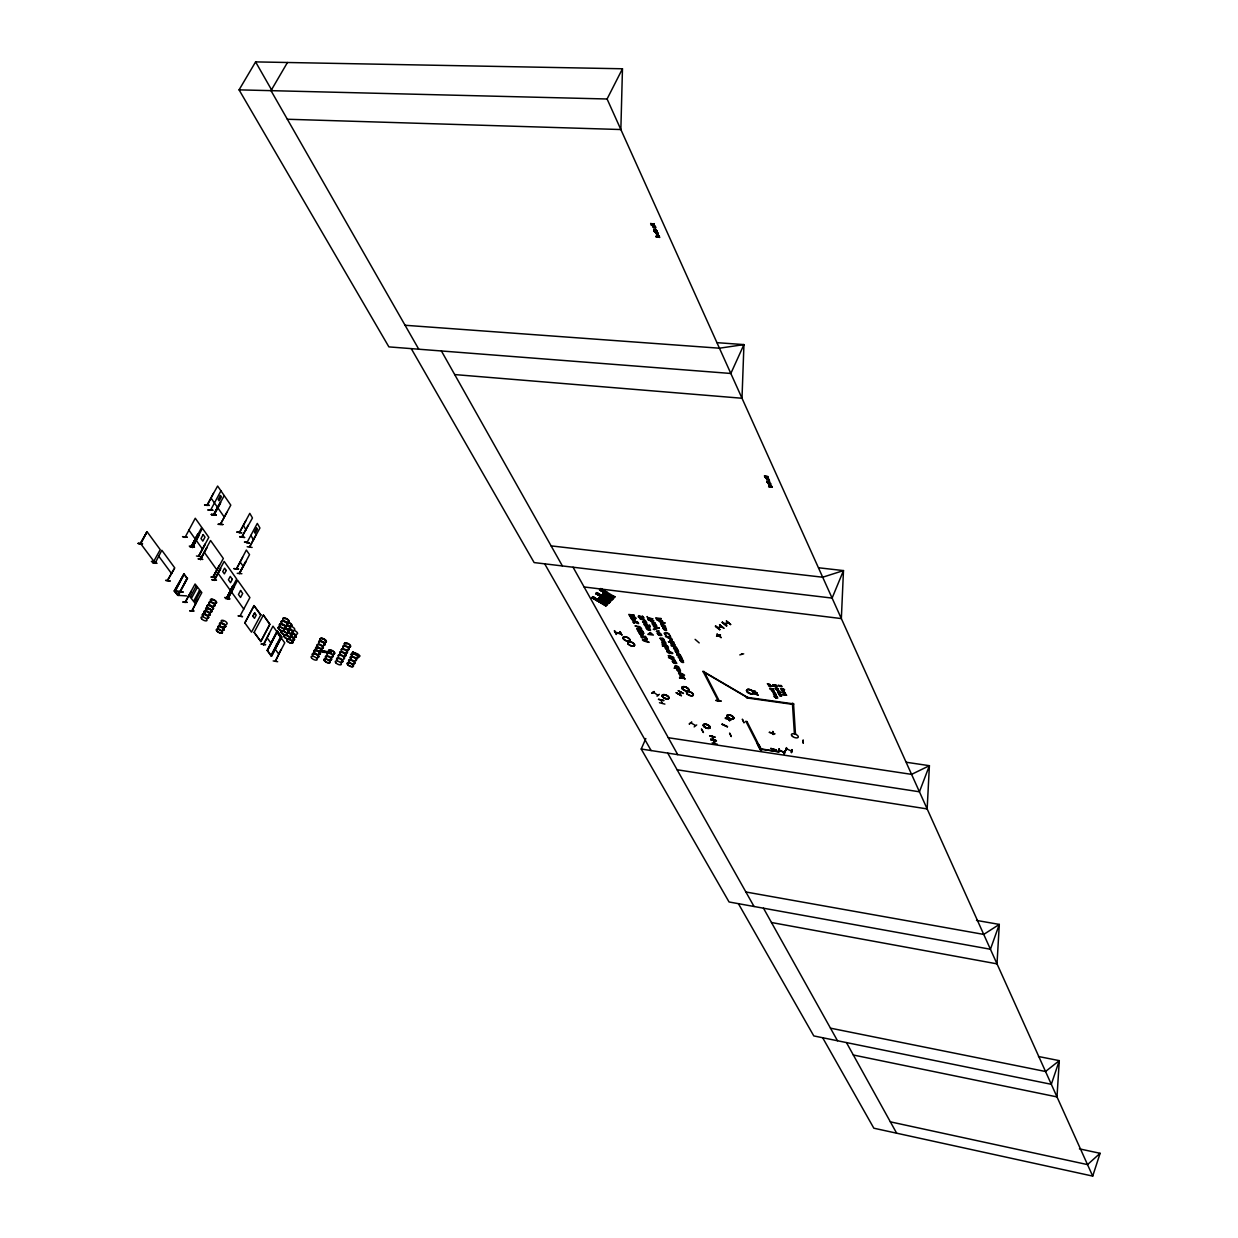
<?xml version="1.0" encoding="UTF-8"?>
<svg xmlns="http://www.w3.org/2000/svg" width="1238" height="1238" viewBox="0 0 1238 1238"><rect width="100%" height="100%" fill="white"/><g stroke="black" fill="none" stroke-linecap="round" stroke-linejoin="round"><path stroke-width="1.5" d="M769.773 485.9L769.448 484.692M656.867 232.914C661.572 235.622 652.519 231.816 657.455 234.338M659.39 236.241L657.688 234.895L659.25 236.381M717.019 342.663L743.945 344.597L730.838 373.474L388.887 346.888L239.073 89.863L255.601 61.9L622.466 68.771L620.857 129.541L287.34 119.25M713.49 739.69L712.5 736.718M714.852 743.667L713.8 740.092M615.085 596.716L613.8 597.985L599.471 589.907L614.187 597.614L599.594 589.737L600.74 588.514L614.868 596.933M612.268 599.471L612.841 598.821L603.308 593.497C601.482 597.892 625.422 604.871 602.643 594.132M612.686 599.13L603.061 593.838L604.283 594.054M610.86 600.863L596.561 592.801M609.932 601.885L611.061 600.647L596.778 592.584L595.648 593.838M659.39 236.071L659.22 236.69M606.914 604.933L592.847 596.623L591.718 597.877M608.276 603.494L598.588 598.356M603.293 593.606L602.581 594.24L612.16 599.656M599.177 597.784C624.292 608.787 594.735 599.455 599.393 597.428M743.698 653.834L739.798 654.902M609.792 602.024L595.896 593.466L610.024 601.792M592.801 596.778L606.713 605.15M591.934 597.66L606.202 605.645L591.764 597.722M667.622 650.445C672.621 653.076 671.414 652.055 672.807 653.231A1.826 0.867 23.7 0 1 672.203 653.587L668.087 652.643A2.074 0.99 23.7 0 1 667.081 651.838L666.756 650.879M658.043 233.069L654.128 231.289M678.548 672.853L678.857 673.797A2.058 0.975 23.5 0 0 679.863 674.586L683.949 675.515A1.811 0.851 23.5 0 0 684.537 675.174C683.175 674.06 684.335 674.989 679.43 672.435M771.522 486.116L769.123 485.482L770.346 486.364M770.748 484.847L769.742 483.702L768.519 484.429L770.051 485.11L769.711 483.656M771.754 486.72L771.475 485.946M770.732 483.424L768.164 483.408L768.225 482.17M277.529 644.07L276.554 643.899M778.733 751.048C777.34 753.308 780.265 744.765 778.609 751.559M778.485 751.822L779.12 748.851M784.83 751.203L784.304 753.927L784.846 751.234M785.867 750.568L786.517 747.597L785.975 750.305M791.392 752.565L792.072 749.609L791.5 752.302M791.484 752.565L792.088 749.64M615.626 632.866L620.981 633.779L615.719 632.603M620.903 633.577L615.379 632.401L620.656 633.206M183.147 591.95L174.341 590.975L182.961 592.12M656.976 231.104L655.831 229.247M822.666 1037.738L873.842 1128.205L1092.705 1176.1L1100.102 1153.305L1079.428 1148.864M207.04 608.678L207.365 609.065M214.87 603.169L214.87 603.169A3.358 1.424 28 0 0 216.217 601.498A3.358 1.424 28 0 0 212.116 599.161A3.358 1.424 28 0 0 210.878 600.77M772.187 732.819L772.218 733.67L772.388 732.865M222.438 620.857L223.258 621.043M770.67 485.064L769.587 483.95M771.336 486.689L770.376 485.281M803.183 743.187L803.153 739.937L803.292 742.924M791.686 751.172L786.347 748.711M786.47 748.711L786.904 748.913M795.616 734.041L794.517 733.716M784.165 752.364L779.073 749.98M784.18 752.503L779.058 750.104M760.488 748.325L760.674 749.3L779.042 751.683M784.598 751.079L784.288 753.88M773.038 731.55L773.239 734.536L772.729 731.457M769.309 732.416L774.988 733.855L769.417 732.231M794.409 733.995L792.413 703.246M746.514 696.963L746.746 697.923L793.589 704.499L793.372 703.54M795.492 734.32L793.527 703.555M783.886 691.083C777.387 688.73 785.016 692.073 784.567 689.442M759.002 744.812C764.883 755.954 758.182 747.566 757.114 743.001M284.26 618.52L285.111 618.706M761.478 750.104L746.916 721.445M731.24 736.579L729.569 733.082L731.271 736.331M703.88 672.095L747.535 697.675M742.32 719.216L744.007 722.543M760.457 749.949L745.88 721.29M729.43 720.702L727.727 717.39M727.867 718.102L727.635 718.597M728.037 719.309L728.052 718.133M717.39 744.255L712.175 742.846M728.238 718.411L728.114 719.139M722.203 724.137L727.464 726.768L722.187 724.184M730.575 719.309L725.298 718.52M730.807 719.943L725.298 717.823L730.73 720.145M710.705 739.117L716.09 740.494L710.751 739.303M712.438 736.13L713.274 739.705L713.552 738.978M711.03 739.968L716.477 740.897L710.983 739.798M712.361 736.935L712.624 736.177L712.299 736.904M715.007 737.214L709.606 735.852L714.976 737.028M714.14 740.417L713.986 740.123M715.982 700.337L721.274 701.11L715.858 700.522M719.526 701.002L718.582 701.327L718.798 700.522M741.949 653.881L741.407 654.035M694.147 726.923L696.715 724.942M695.183 725.282L690.634 722.76M730.683 624.447L726.304 620.919L730.621 624.664M689.272 724.075L691.794 722.048L689.38 723.812M691.191 722.946L690.727 722.698M717.792 627.929L721.646 626.768M723.828 628.362L719.51 624.617L723.874 628.146M722.404 622.141L726.474 625.964M716.678 636.1L720.516 634.924L716.523 636.286M719.68 629.693L715.316 626.18L719.711 629.647M718.38 701.141L702.952 671.275M718.705 636.146L719.201 635.806M719.417 701.281L704.004 671.414M724.648 623.565L728.254 622.869M724.911 623.488C725.375 625.53 730.466 621.12 727.898 622.962M769.262 483.919L769.634 484.801L769.402 483.625M772.264 487.168L768.721 486.457M679.136 693.59L678.734 694.255L680.9 692.305L679.306 693.682M680.745 692.522L680.946 691.717M676.366 692.661L681.395 695.679L676.335 692.707M715.641 625.84L719.897 629.569M767.668 477.435L764.542 475.779M765.069 477.11L768.349 478.085L765.099 476.119M764.976 476.413L767.931 476.46M767.947 482.897L767.251 482.232M768.937 480.7L768.813 481.009A1.764 0.944 23.3 0 1 769.432 481.582L766.817 480.808L767.018 482.139M770.593 483.718L768.303 482.356M768.164 483.408L768.427 482.634M767.529 482.186A1.625 0.867 23.3 0 1 767.018 481.69L769.603 482.495L769.479 480.762M678.254 690.85L683.515 693.466L678.362 690.711M699.207 642.909L695.106 639.35M657.007 696.174L659.359 694.332M657.982 695.508L657.858 694.704M658.601 699.3L663.986 700.569L658.446 699.362M659.467 702.72L664.899 704.113M661.293 699.702L661.386 700.569M976.488 920.407L999.298 924.415L990.431 949.252L729.058 901.976L641.222 749.036L645.834 738.513M662.16 702.55L662.253 703.37L661.092 700.197M722.094 724.385L727.48 726.721M653.339 692.104L658.074 695.416M653.463 692.15L653.525 692.924M619.805 631.628L622.018 635.202L620.099 631.674M599.641 598.712L600.306 598.093M600.291 599.084L600.956 598.449M603.602 594.673L604.33 593.931M602.117 600.105L602.829 599.362M604.98 594.302L604.206 595.153L605.893 594.967M603.076 600.647L603.742 600.028M605.227 595.586L605.955 594.844M606.078 596.066L606.806 595.339C609.173 595.478 605.707 597.737 607.781 595.88M330.051 650.43L330.871 650.662M346.655 643.977L345.866 643.528M659.684 237.448L655.985 236.489M655.66 232.357L654.268 231.63M654.887 232.001L655.165 231.135M655.521 232.667L655.413 231.723M656.372 233.193L656.821 234.292L656.527 232.883M657.192 235.189L657.641 236.272L657.672 234.895M657.363 234.849L656.326 235.7L658.028 236.303M654.252 225.239L650.77 223.382M651.436 225.022L654.979 225.95L651.389 223.753M651.25 224.063L654.329 223.66M317.284 647.969L317.145 647.985M322.329 638.87L322.576 639.009M352.969 652.612L354.223 653.385L354.687 652.55L354.78 653.726L359.763 655.954C358.478 652.302 349.89 652.859 353.279 651.977M354.78 653.726L355.244 652.89M356.853 658.105L356.606 658.879L359.453 656.589M350.54 654.608L352.799 652.596M352.319 653.122L352.737 652.086M1092.705 1176.1L607.084 98.994L622.466 68.771M331.242 653.045C316.603 647.582 318.027 653.927 331.258 652.209M320.952 651.498L320.967 650.662M280.995 649.486L275.672 660.813M275.223 661.2L284.771 642.832L281.057 637.787M676.242 692.909L681.411 695.632M276.461 644.178L277.327 644.441M271.509 656.202L281.691 636.966L271.509 656.202L270.89 655.629L280.531 637.059L276.801 631.844L280.531 637.059M273.18 660.922L277.668 661.711M261.311 644.023L265.69 644.673L261.172 644.193M263.323 644.611L272.964 626.149L276.925 631.705M263.555 644.921L269.482 633.129M270.89 655.629L267.114 650.445L277.173 630.823L281.691 636.966M277.173 631.875L267.423 650.523L277.173 631.782L280.933 637.09L271.261 655.8L267.377 650.198M260.707 641.516L269.729 624.277L263.385 615.085L269.915 624.308L260.909 641.547L254.115 632.339L263.385 615.085M254.517 612.949L256.204 615.054L254.486 618.319L252.8 616.23L254.719 612.98L252.8 616.23M260.785 614.93L251.515 632.169L244.845 622.915L253.991 605.599L260.785 614.93L253.991 605.599M254.177 605.63L244.845 622.915M242.385 616.509L238.021 615.843L242.509 616.694M242.617 557.348L236.303 569.201L246.347 550.043L249.534 554.639L239.414 573.612M255.802 535.064L249.472 547.211L259.934 527.992L257.303 523.411L246.857 542.77M237.232 573.333L241.89 573.72M224.62 597.459L229.185 598.217M252.119 547.428L247.198 546.747M225.471 598.542L230.02 598.913L225.595 598.294M232.729 585.806L226.925 597.753M245.604 561.634L239.259 573.457L245.867 561.804M214.035 580.142L224.171 561.418L236.69 579.059L226.724 597.753L232.883 585.822M228.024 598.743L237.588 580.22L249.906 597.583L240.064 615.92M233.982 587.276L227.606 598.898M244.582 537.447L239.739 536.565M249.333 543.002L244.428 542.074L249.442 542.832M236.891 532.17L241.874 532.804L237.015 531.922M212.982 576.97L219.451 565.271L212.951 576.923M213.168 577.233L223.32 558.477L210.568 540.495L200.293 559.313M211.899 579.833L216.495 580.189L212.038 579.585M245.882 520.61L239.321 532.773L249.797 513.337L252.459 517.964L241.998 536.735M220.519 568.505L214.251 580.452L220.735 568.799M248.296 525.051L241.797 537.075M189.754 610.752L194.087 611.015L189.832 610.845M191.797 610.984L201.825 592.615L195.078 583.98L185.019 602.488M218.259 524.37L222.902 524.541M200.479 559.607L206.87 547.629L200.525 559.622M220.085 524.123L220.318 524.154M202.738 559.359L198.018 558.833L202.49 559.421M222.902 524.494L218.12 524.169M182.915 602.132L187.263 602.349L183.054 601.885M186.69 595.911L177.73 595.323L174.295 590.99L184.168 573.844L175.208 591.315M185.096 602.535L191.426 591.068M189.847 546.747L194.505 547.181L190.002 546.592M219.993 502.721L213.88 515.256C229.2 488.097 213.818 512.532 213.679 514.962M213.524 514.931L224.233 495.618M216 515.163L211.296 514.42L215.954 514.993M174.837 591.315L184.23 574.107M196.44 555.986L201.067 556.713M204.904 544.194L198.73 556.249L205.121 544.503M187.217 577.929L178.427 595.06L174.976 590.712M177.963 595.354L187.34 578.131M187.588 578.223L178.086 595.401L174.341 590.975L183.951 573.859L187.062 578.177M207.148 505.568L213.462 493.312M206.823 505.383L217.625 486.039L230.794 505.135L220.333 524.432L226.848 512.408M155.013 563.398L161.822 550.26L174.775 567.933L167.857 580.003M167.409 580.374L173.954 569.14M204.533 504.98L209.392 505.383L204.734 504.825M189.275 546.097L193.917 546.438M210.506 510.319L220.937 490.836M197.647 534.259L191.457 546.376L197.801 534.274M191.41 546.097L201.763 527.434L195.264 518.242L185.019 537.447M198.869 535.714L192.463 547.521L202.398 528.255L208.835 537.369L198.544 556.218M198.653 535.404L192.463 547.521M212.735 510.164L207.984 509.901L212.549 510.288M182.791 536.627L187.309 537.199L182.528 536.673M156.839 563.321L152.336 562.563L156.7 563.135M151.361 561.387L155.864 561.773M140.327 543.993L147.043 531.706L160.213 549.657L153.605 561.619M142.432 543.993L138.037 543.42L142.293 543.807M140.575 544.024L146.811 532.123L140.142 543.73M287.448 62.504L270.998 90.653L418.754 349.209M591.965 597.505L605.831 606.016M595.896 593.466L609.963 601.869M599.347 597.552L608.616 603.231M608.013 603.819L608.601 603.231M726.644 625.902L722.094 622.435M593.219 598.542L594.286 597.443M597.149 594.519L598.233 593.404M601.111 590.464L602.194 589.334M594.178 599.084L595.261 597.985M598.124 595.06L599.192 593.946M602.086 591.006L603.169 589.892M595.633 599.904L596.701 598.805M599.563 595.88L600.647 594.766M603.54 591.826L604.624 590.712M596.917 600.631L597.985 599.532M600.863 596.608L601.947 595.493M604.825 592.553L605.924 591.439M598.356 601.436L599.44 600.337M602.302 597.428L603.386 596.314M606.28 593.373L607.378 592.259M604.546 604.933L605.63 603.835M608.523 600.925L609.607 599.826M612.516 596.902L613.615 595.788M607.162 603.092L607.889 602.302M611.154 599.084L611.881 598.279M606.001 605.753L607.084 604.655M1100.102 1153.305L1087.521 1164.602L890.354 1121.845M657.038 230.918L653.788 230.562A1.795 1.068 26.4 0 0 654.376 231.135M356.714 658.368L359.763 655.954M654.252 691.593L651.652 693.357L653.974 691.516M211.868 599.656L212.688 599.811M717.638 627.759L721.46 626.583M656.929 231.011L653.695 229.432L653.819 231.119M717.189 634.15L721.259 637.709L717.003 634.119M239.073 89.863L607.084 98.994M656.388 232.543L657.301 232.667M405.074 325.269L719.433 348.203L743.945 344.597L741.995 398.249L454.686 374.572M650.615 223.691L654.175 223.97M769.943 484.971L770.794 485.11M651.281 225.331L654.097 225.548M655.258 232.032L657.347 232.527M767.08 477.93L768.179 478.162M655.846 236.798L659.544 237.092M197.832 599.378L191.921 610.984M818.612 567.778L843.48 570.594L841.345 618.582L584.104 586.967M551.096 545.881L822.697 577.218L843.48 570.594L832.106 598.093L534.135 562.578L411.264 348.636M212.766 510.242L208.046 510.01M211.45 514.42L216.093 515.008L211.311 514.668M764.403 476.073L767.808 476.754M764.945 477.404L767.545 477.729M214.375 514.838L214.189 514.853M656.744 231.491L657.78 232.852M768.597 486.751L772.017 487.168M653.958 225.92L655.645 226.755M142.556 543.745L138.037 543.42M233.905 568.613L238.655 569.062L233.936 568.598M215.691 577.388L211.094 576.985L215.551 577.589M215.598 577.604L211.218 577.125M170.055 580.808L165.613 580.374L170.055 581.179M702.828 671.553L703.88 671.692M746.406 697.257L793.264 703.834M254.115 632.339L260.909 641.547M745.771 721.568L746.793 721.723M742.491 719.526L743.976 722.775M906.448 762.283L929.398 765.688L927.154 808.925L677.078 769.742M321.199 651.002L331.49 652.55M320.719 651.142L331.01 652.689M701.636 729.182L703.37 732.432M701.42 729.182L703.432 732.478M760.349 748.665L778.903 752.039M760.565 749.671L761.587 749.826M668.288 737.724L911.586 774.369L929.398 765.688L919.432 791.794L641.222 749.036M745.895 891.994L983.73 934.411L999.298 924.415L997.008 963.86L771.475 922.511M244.567 537.478L239.661 536.905M1038.481 1056.509L1059.295 1060.641L1056.989 1096.914L853.338 1055.008M830.466 1028.159L1045.537 1071.504L1059.295 1060.641L1051.31 1084.302L813.799 1035.927L738.405 903.663M792.289 703.524L793.403 703.849M348.466 646.855L348.683 646.948A3.374 1.47 26.7 0 0 350.261 645.261A3.374 1.47 26.7 0 0 346.145 642.893A3.374 1.47 26.7 0 0 344.706 644.472M655.784 230.933L656.388 230.253A1.95 1.161 26.4 0 0 655.691 229.587M140.621 543.59L153.822 561.232M713.8 740.587L714.806 743.651M603.061 593.822L612.748 599.068M704.252 672.002L747.922 697.598M359.035 655.97L353.232 652.411M722.373 622.172L726.752 625.701M174.775 590.712L178.427 595.432M188.888 595.416L195.681 604.02M187.232 578.564L183.673 573.859M275.146 649.207L278.875 654.221M158.634 556.048L171.633 573.674M266.975 637.616L270.967 643.156M204.208 552.194L217.052 570.13M217.903 573.055L230.5 590.65M231.398 591.81L243.793 609.127M188.81 530.003L195.341 539.18M195.975 540L202.459 549.084M277.173 631.009L281.397 636.966M240.033 561.835L243.236 566.416M211.033 498.047L224.295 517.113M783.561 689.117C781.379 687.786 778.037 689.272 783.623 689.287M250.881 535.373L253.542 539.954M243.344 525.33L246.022 529.941M255.601 61.9L271.88 90.405M544.689 563.832L651.126 750.553M441.409 350.973L562.392 565.936M667.731 753.106L754.05 906.495M573.07 567.221L677.743 754.654M763.49 908.212L837.507 1040.756M846.452 1042.582L896.652 1133.203M614.636 630.653L616.447 634.444M614.28 630.838L616.385 634.398M728.114 717.158L729.724 720.748L727.758 717.359M656.713 233.224L657.301 234.647M657.533 235.205L658.121 236.644M770.237 485.575L770.717 486.735M769.928 485.528L770.284 486.426M666.849 651.064A2.074 0.99 23.7 0 1 667.715 650.646M678.656 673.039A2.058 0.975 23.5 0 1 679.523 672.621M317.702 646.762A3.374 1.439 26.9 0 1 318.243 644.658A3.374 1.439 26.9 0 1 322.685 646.901A3.374 1.439 26.9 0 1 321.369 648.604M316.371 649.362A3.374 1.439 26.9 0 1 316.913 647.257A3.374 1.439 26.9 0 1 321.354 649.501A3.374 1.439 26.9 0 1 320.038 651.203M320.286 639.35A3.358 1.455 26.9 0 1 322.484 638.39A3.358 1.455 26.9 0 1 326.182 640.835A3.358 1.455 26.9 0 1 324.635 642.213M316.433 649.254A3.358 1.439 26.9 0 1 316.974 647.164A3.358 1.439 26.9 0 1 321.4 649.393A3.358 1.439 26.9 0 1 320.085 651.095M320.162 639.628A3.358 1.439 26.9 0 1 322.097 638.607A3.358 1.439 26.9 0 1 325.811 640.758A3.358 1.439 26.9 0 1 325.161 642.507M320.224 639.442A3.389 1.455 26.9 0 1 322.174 638.421A3.389 1.455 26.9 0 1 325.919 640.588A3.389 1.455 26.9 0 1 325.269 642.352M318.77 642.197A3.42 1.47 26.9 0 1 320.75 641.16A3.42 1.47 26.9 0 1 324.542 643.358A3.42 1.47 26.9 0 1 323.876 645.137M317.532 645.71A3.374 1.455 26.9 0 1 318.986 644.162A3.374 1.455 26.9 0 1 323.087 646.53A3.374 1.455 26.9 0 1 321.632 648.078M318.893 643.048A3.374 1.455 26.9 0 1 320.1 641.47A3.374 1.455 26.9 0 1 324.17 643.528A3.374 1.455 26.9 0 1 323.675 645.462M318.924 642.027A3.374 1.455 26.9 0 1 320.859 641.005A3.374 1.455 26.9 0 1 324.588 643.156A3.374 1.455 26.9 0 1 323.938 644.921M312.657 655.258A3.389 1.439 26.9 0 1 313.848 653.695A3.389 1.439 26.9 0 1 317.934 655.753A3.389 1.439 26.9 0 1 317.439 657.672M312.703 655.072A3.435 1.455 26.9 0 1 313.926 653.478A3.435 1.455 26.9 0 1 318.073 655.567A3.435 1.455 26.9 0 1 317.562 657.517M315.814 649.114A3.358 1.439 26.9 0 1 317.238 647.582A3.358 1.439 26.9 0 1 321.338 649.935A3.358 1.439 26.9 0 1 319.899 651.467M314.344 651.869A3.435 1.47 26.9 0 1 315.798 650.306A3.435 1.47 26.9 0 1 319.992 652.705A3.435 1.47 26.9 0 1 318.522 654.268M312.672 654.237A3.374 1.439 26.9 0 1 314.607 653.231A3.374 1.439 26.9 0 1 318.352 655.397A3.374 1.439 26.9 0 1 317.717 657.13M314.034 651.559A3.374 1.439 26.9 0 1 315.984 650.569A3.374 1.439 26.9 0 1 319.714 652.72A3.374 1.439 26.9 0 1 319.079 654.469M314.421 651.699A3.435 1.47 26.9 0 1 315.891 650.136A3.435 1.47 26.9 0 1 320.069 652.55A3.435 1.47 26.9 0 1 318.599 654.113M315.009 652.039A3.374 1.439 26.9 0 1 315.535 649.935A3.374 1.439 26.9 0 1 319.992 652.178A3.374 1.439 26.9 0 1 318.677 653.896M351.159 658.446A3.405 1.47 26.6 0 1 351.298 656.326A3.405 1.47 26.6 0 1 355.507 657.858A3.405 1.47 26.6 0 1 356.095 660.225M349.534 661.68A3.405 1.47 26.6 0 1 350.091 659.544A3.405 1.47 26.6 0 1 354.594 661.788A3.405 1.47 26.6 0 1 353.248 663.522M350.896 658.987A3.405 1.47 26.6 0 1 351.437 656.852A3.405 1.47 26.6 0 1 355.94 659.096A3.405 1.47 26.6 0 1 354.594 660.829M352.397 656.016A3.389 1.455 26.6 0 1 352.536 653.912A3.389 1.455 26.6 0 1 356.714 655.428A3.389 1.455 26.6 0 1 357.302 657.78M352.087 655.212A3.389 1.47 26.6 0 1 353.31 653.633A3.389 1.47 26.6 0 1 357.411 655.676A3.389 1.47 26.6 0 1 356.9 657.61M348.822 661.696A3.405 1.47 26.6 0 1 350.045 660.102A3.405 1.47 26.6 0 1 354.161 662.16A3.405 1.47 26.6 0 1 353.65 664.11M339.831 653.03A3.389 1.455 26.7 0 1 341.781 651.993A3.389 1.455 26.7 0 1 345.526 654.144A3.389 1.455 26.7 0 1 344.891 655.908M337.525 659.947A3.405 1.455 26.7 0 1 338.067 657.827A3.405 1.455 26.7 0 1 342.555 660.071A3.405 1.455 26.7 0 1 341.224 661.804M338.717 656.217A3.405 1.455 26.7 0 1 339.924 654.623A3.405 1.455 26.7 0 1 344.025 656.666A3.405 1.455 26.7 0 1 343.53 658.616M338.438 656.744A3.405 1.455 26.7 0 1 339.413 655.15A3.405 1.455 26.7 0 1 343.406 656.852A3.405 1.455 26.7 0 1 343.808 659.065M337.262 660.488A3.405 1.455 26.7 0 1 337.788 658.368A3.405 1.455 26.7 0 1 342.276 660.612A3.405 1.455 26.7 0 1 340.961 662.345M339.955 653.788A3.374 1.455 26.7 0 1 341.162 652.209A3.374 1.455 26.7 0 1 345.232 654.237A3.374 1.455 26.7 0 1 344.752 656.186M341.703 650.368A3.389 1.47 26.7 0 1 343.158 648.789A3.389 1.47 26.7 0 1 347.29 651.157A3.389 1.47 26.7 0 1 345.851 652.736M343.328 647.164A3.389 1.47 26.7 0 1 344.783 645.586A3.389 1.47 26.7 0 1 348.915 647.954A3.389 1.47 26.7 0 1 347.476 649.532M343.499 648.217A3.389 1.47 26.7 0 1 344.04 646.081A3.389 1.47 26.7 0 1 348.528 648.31A3.389 1.47 26.7 0 1 347.197 650.058M341.177 650.414A3.389 1.47 26.7 0 1 343.127 649.377A3.389 1.47 26.7 0 1 346.903 651.528A3.389 1.47 26.7 0 1 346.253 653.308M344.566 644.75A3.374 1.455 26.7 0 1 346.006 643.172A3.374 1.455 26.7 0 1 350.122 645.524A3.374 1.455 26.7 0 1 348.683 647.103M339.924 652.921A3.374 1.455 26.7 0 1 341.874 651.9A3.374 1.455 26.7 0 1 345.619 654.035A3.374 1.455 26.7 0 1 344.969 655.815M328.627 651.002A3.374 1.455 26.8 0 1 330.546 649.965A3.374 1.455 26.8 0 1 334.306 652.116A3.374 1.455 26.8 0 1 333.672 653.881M328.751 651.761A3.374 1.439 26.8 0 1 329.927 650.167A3.374 1.439 26.8 0 1 334.012 652.209A3.374 1.439 26.8 0 1 333.533 654.144M326.321 657.904A3.389 1.455 26.8 0 1 326.832 655.784A3.389 1.455 26.8 0 1 331.32 658.012A3.389 1.455 26.8 0 1 330.02 659.746M327.513 654.175A3.389 1.455 26.8 0 1 328.689 652.581A3.389 1.455 26.8 0 1 332.79 654.623A3.389 1.455 26.8 0 1 332.326 656.573M327.234 654.716A3.389 1.455 26.8 0 1 328.658 653.153A3.389 1.455 26.8 0 1 332.805 655.521A3.389 1.455 26.8 0 1 331.366 657.084M325.594 657.935A3.389 1.455 26.8 0 1 327.018 656.372A3.389 1.455 26.8 0 1 331.165 658.74A3.389 1.455 26.8 0 1 329.741 660.287M279.819 626.041A3.42 1.47 27.3 0 1 281.181 624.416A3.42 1.47 27.3 0 1 285.359 626.799A3.42 1.47 27.3 0 1 283.997 628.424M285.328 628.192A3.466 1.486 27.3 0 0 284.848 625.902A3.466 1.486 27.3 0 0 280.794 624.153A3.466 1.486 27.3 0 0 279.865 625.84A3.466 1.486 27.3 0 1 280.871 623.998A3.466 1.486 27.3 0 1 284.926 625.732A3.466 1.486 27.3 0 1 285.421 628.022M282.914 619.077A3.405 1.47 27.4 0 1 284.786 618.01A3.405 1.47 27.4 0 1 288.578 620.176A3.405 1.47 27.4 0 1 288.005 622.002M282.775 619.356A3.405 1.47 27.4 0 1 284.647 618.288A3.405 1.47 27.4 0 1 288.439 620.439A3.405 1.47 27.4 0 1 287.866 622.265M281.552 622.621A3.466 1.486 27.3 0 1 282.697 620.95A3.466 1.486 27.3 0 1 286.891 623.039A3.466 1.486 27.3 0 1 286.473 625.082M280.562 626.026A3.42 1.47 27.3 0 1 280.593 623.859A3.42 1.47 27.3 0 1 284.786 625.376A3.42 1.47 27.3 0 1 285.483 627.805M281.49 622.822A3.42 1.47 27.3 0 1 282.62 621.167A3.42 1.47 27.3 0 1 286.752 623.225A3.42 1.47 27.3 0 1 286.334 625.236M281.769 622.281A3.42 1.47 27.3 0 1 282.898 620.625A3.42 1.47 27.3 0 1 287.03 622.683A3.42 1.47 27.3 0 1 286.612 624.695M285.019 628.3A3.466 1.486 27.3 0 1 288.485 630.544A3.466 1.486 27.3 0 1 287.773 632.216M286.52 625.453A3.405 1.455 27.3 0 1 289.924 627.666A3.405 1.455 27.3 0 1 289.228 629.322M285.127 628.13A3.405 1.455 27.3 0 1 288.531 630.359A3.405 1.455 27.3 0 1 287.835 631.984M284.075 628.502A3.405 1.455 27.3 0 1 287.804 630.359A3.405 1.455 27.3 0 1 288.083 632.432M284.152 628.285A3.466 1.486 27.3 0 1 288.191 630.436A3.466 1.486 27.3 0 1 287.68 632.37M288.191 622.234A3.405 1.455 27.3 0 1 291.75 624.695A3.405 1.455 27.3 0 1 290.218 626.057M286.69 625.082A3.466 1.486 27.3 0 1 290.311 627.589A3.466 1.486 27.3 0 1 288.764 628.966A3.451 1.486 27.3 0 1 292.539 630.869A3.451 1.486 27.3 0 1 292.818 632.958M286.798 624.927A3.405 1.47 27.3 0 1 290.357 627.387A3.405 1.47 27.3 0 1 288.841 628.749M288.052 622.513A3.389 1.455 27.3 0 1 291.611 624.973A3.389 1.455 27.3 0 1 290.079 626.32M288.887 628.842A3.405 1.455 27.3 0 1 292.601 630.684A3.405 1.455 27.3 0 1 292.88 632.742M287.881 632.37A3.466 1.47 27.2 0 1 291.332 634.614A3.466 1.47 27.2 0 1 290.621 636.27M292.601 633.283A3.405 1.455 27.3 0 1 291.41 633.345M289.382 629.538A3.405 1.455 27.3 0 1 292.323 631.225A3.405 1.455 27.3 0 1 292.957 633.051M287.99 632.216A3.405 1.455 27.2 0 1 291.549 634.676A3.405 1.455 27.2 0 1 290.017 636.023A3.405 1.455 27.2 0 1 294.195 638.452A3.405 1.455 27.2 0 1 292.833 640.046M287.711 632.757A3.405 1.455 27.2 0 1 291.116 634.97A3.405 1.455 27.2 0 1 290.419 636.595M290.296 626.149A3.389 1.455 27.3 0 1 293.979 627.991A3.389 1.455 27.3 0 1 294.257 630.049M288.686 629.152A3.451 1.486 27.3 0 1 292.447 631.04A3.451 1.486 27.3 0 1 292.741 633.129M290.698 636.409A3.451 1.47 27.2 0 1 294.304 638.901A3.451 1.47 27.2 0 1 292.756 640.263M291.425 633.407A3.389 1.455 27.2 0 1 295.572 635.775A3.389 1.455 27.2 0 1 294.211 637.369M290.528 636.796A3.405 1.455 27.2 0 1 294.071 639.241A3.405 1.455 27.2 0 1 292.555 640.588M293.855 630.359A3.389 1.455 27.2 0 1 297.244 632.556A3.389 1.455 27.2 0 1 296.532 634.181M291.503 633.191A3.451 1.47 27.2 0 1 295.712 635.605A3.451 1.47 27.2 0 1 294.319 637.214M292.354 633.191A3.451 1.47 27.2 0 1 295.959 635.698A3.451 1.47 27.2 0 1 294.412 637.059M292.462 633.036A3.389 1.455 27.2 0 1 295.851 635.249A3.389 1.455 27.2 0 1 295.155 636.874M218.089 628.223A3.358 1.408 27.8 0 1 219.327 626.645A3.358 1.408 27.8 0 1 223.444 628.981A3.358 1.408 27.8 0 1 222.206 630.56M218.693 628.393A3.405 1.424 27.8 0 1 219.033 626.227A3.405 1.424 27.8 0 1 223.536 628.455A3.405 1.424 27.8 0 1 222.407 630.235M221.463 621.894A3.343 1.408 27.8 0 1 222.469 620.284A3.343 1.408 27.8 0 1 226.508 622.296A3.343 1.408 27.8 0 1 226.198 624.261M219.9 624.71A3.405 1.424 27.8 0 1 221.416 623.147A3.405 1.424 27.8 0 1 225.564 625.824A3.405 1.424 27.8 0 1 223.335 626.923M218.368 627.697A3.358 1.408 27.8 0 1 219.606 626.103A3.358 1.408 27.8 0 1 223.722 628.44A3.358 1.408 27.8 0 1 222.484 630.034M219.76 625.066A3.358 1.408 27.8 0 1 221.246 623.519A3.358 1.408 27.8 0 1 225.331 626.149A3.358 1.408 27.8 0 1 223.134 627.233M220.054 624.54A3.358 1.408 27.8 0 1 221.06 622.931A3.358 1.408 27.8 0 1 225.115 624.942A3.358 1.408 27.8 0 1 224.805 626.908M207.489 607.084A3.358 1.424 28 0 1 208.495 605.444A3.358 1.424 28 0 1 212.549 607.456A3.358 1.424 28 0 1 212.255 609.452M207.257 606.388A3.42 1.439 28 0 1 209.036 605.289A3.42 1.439 28 0 1 212.843 607.456A3.42 1.439 28 0 1 212.394 609.297M206.081 609.715A3.358 1.408 28 0 1 207.071 608.09A3.358 1.408 28 0 1 211.125 610.102A3.358 1.408 28 0 1 210.831 612.083M206.173 609.545A3.358 1.408 28 0 1 207.179 607.904A3.358 1.408 28 0 1 211.218 609.932A3.358 1.408 28 0 1 210.924 611.897M210.739 601.049A3.343 1.424 28 0 1 211.977 599.424A3.343 1.424 28 0 1 216.077 601.761A3.343 1.424 28 0 1 214.839 603.386M209.176 603.927A3.358 1.424 28 0 1 210.414 602.318A3.358 1.424 28 0 1 214.53 604.67A3.358 1.424 28 0 1 213.292 606.28M207.489 606.047A3.358 1.424 28 0 1 209.237 604.98A3.358 1.424 28 0 1 212.998 607.115A3.358 1.424 28 0 1 212.534 608.926M207.35 606.218A3.42 1.439 28 0 1 209.129 605.134A3.42 1.439 28 0 1 212.936 607.301A3.42 1.439 28 0 1 212.472 609.142M209.454 603.401A3.358 1.424 28 0 1 210.692 601.792A3.358 1.424 28 0 1 214.808 604.129A3.358 1.424 28 0 1 213.586 605.753M202.661 616.06A3.374 1.408 27.9 0 1 203.666 614.435A3.374 1.408 27.9 0 1 207.736 616.462A3.374 1.408 27.9 0 1 207.442 618.443M202.815 615.719A3.42 1.439 27.9 0 1 203.821 614.063A3.42 1.439 27.9 0 1 207.953 616.122A3.42 1.439 27.9 0 1 207.659 618.133M205.926 610.009A3.358 1.408 28 0 1 207.148 608.4A3.358 1.408 28 0 1 211.265 610.736A3.358 1.408 28 0 1 210.042 612.346M204.889 613.259A3.42 1.439 28 0 1 205.214 611.046A3.42 1.439 28 0 1 209.717 613.29A3.42 1.439 28 0 1 208.603 615.1M203.419 616.06A3.374 1.408 27.9 0 1 203.728 613.893A3.374 1.408 27.9 0 1 208.17 616.106A3.374 1.408 27.9 0 1 207.086 617.886M204.827 613.429A3.374 1.408 28 0 1 205.137 611.263A3.374 1.408 28 0 1 209.578 613.475A3.374 1.408 28 0 1 208.495 615.255M205.106 612.903A3.374 1.408 28 0 1 205.431 610.736A3.374 1.408 28 0 1 209.872 612.949A3.374 1.408 28 0 1 208.773 614.729M653.138 226.833L655.242 227.467L653.138 226.833M781.441 686.1L778.253 685.171L778.996 686.301L782.06 686.579L780.745 685.326L781.441 686.1M676.83 669.65C679.987 675.623 683.082 667.947 676.83 669.65M678.254 656.929C681.426 662.995 684.552 655.196 678.254 656.929M664.976 633.748L664.961 634.073A3.714 1.78 23.8 0 0 665.642 635.187L666.384 635.775L664.156 633.361A2.909 1.393 23.8 0 1 664.574 632.897A3.11 1.501 23.8 0 1 665.425 632.711L667.452 633.051A2.925 1.408 23.8 0 1 668.922 633.794L670.238 636.332L669.65 635.713A3.776 1.811 23.8 0 0 669.154 634.63L668.768 634.243A2.213 1.068 23.8 0 0 667.127 633.423L664.976 633.748M768.891 479.323L766.214 478.549L768.891 479.323M644.193 624.37L644.518 625.36A2.105 1.006 24.1 0 0 645.54 626.18L649.687 627.109A1.842 0.882 24.1 0 0 650.29 626.738L649.346 624.911L649.517 626.459L648.279 626.505L647.722 624.834L645.06 623.921A2.12 1.021 24.1 0 0 644.193 624.37M644.936 624.788C647.211 628.796 649.068 623.55 644.936 624.788M776.226 698.093L775.034 697.118L777.557 697.659A1.826 0.867 22.5 0 1 777.774 698.139L775.638 697.505L776.226 698.093M667.483 651.281C669.743 655.212 671.6 650.089 667.483 651.281M634.939 620.161L632.633 620.393L630.575 617.777L636.084 618.474L634.274 618.752L634.939 620.161M637.941 622.962L634.181 621.197A1.749 0.836 24.2 0 0 633.237 621.058L632.85 622.141L634.398 623.287C630.9 619.201 643.033 627.109 636.843 621.461A4.256 2.043 24.2 0 1 637.616 622.312L637.941 622.962M643.358 617.576L639.582 615.812A1.764 0.851 24.2 0 0 638.638 615.673L638.22 616.772L639.783 617.932C636.286 613.8 648.464 621.77 642.259 616.075A4.271 2.058 24.2 0 1 643.033 616.926L643.358 617.576M642.615 631.55L638.87 629.802A1.749 0.836 24.1 0 0 637.926 629.662L637.524 630.73L639.071 631.875C635.605 627.805 647.675 635.682 641.532 630.065A4.24 2.027 24.1 0 1 642.29 630.9L642.615 631.55M675.731 666.632C677.96 670.532 679.832 665.471 675.731 666.632M642.955 634.893L640.665 635.109L638.607 632.51L644.1 633.237L642.29 633.5L642.955 634.893M645.927 637.647L642.197 635.914A1.749 0.836 24.1 0 0 641.253 635.759L640.851 636.827L642.383 637.972C638.947 633.918 650.971 641.764 644.843 636.177A4.225 2.012 24.1 0 1 645.617 637.013L645.927 637.647M679.275 673.255L682.107 674.571L679.383 673.101M766.585 478.704L768.504 479.307L766.585 478.704M633.067 616.772L633.036 617.097A1.656 0.789 24.3 0 1 632.664 617.375L630.219 616.725L628.765 614.45L634.274 615.162L632.401 615.425L635.759 617.87L633.067 616.772M643.775 621.29C646.05 624.71 639.86 619.186 644.147 623.178C648.712 626.119 646.654 619.929 643.775 621.29M675.004 666.23L676.258 667.963L674.014 668.133L679.786 668.922L678.501 666.709L675.886 665.812A2.074 0.975 23.6 0 0 675.004 666.23M662.516 625.066C664.76 628.486 658.585 622.962 662.872 626.954C667.22 629.724 665.657 624.06 662.593 624.927M659.993 620.207L659.962 620.532A1.656 0.805 24 0 1 659.575 620.826L657.115 620.161L655.676 617.87L661.247 618.582L659.343 618.861L662.701 621.321L659.993 620.207M662.964 641.485C665.177 644.843 659.065 639.412 663.305 643.342C667.839 646.251 665.827 640.154 662.964 641.485M771.692 690.433L771.676 690.572A1.842 0.882 22.5 0 0 771.816 690.912L774.415 691.547L771.692 690.433M778.346 688.978C776.582 691.485 771.878 686.223 778.346 688.978M773.27 689.04L771.908 689.009L773.781 690.123L770.655 689.674L769.618 688.328L773.27 689.04M771.908 686.301C769.046 687.446 766.415 684.227 770.469 685.79A14.624 6.948 22.5 0 1 771.382 685.914L771.908 686.363M640.835 628.424L636.641 628.919L641.64 628.765L639.829 626.691L634.986 625.871L640.835 628.424M775.406 693.342C772.094 693.497 771.599 689.937 775.406 693.342M634.181 619.82L632.742 619.959L631.535 618.396L634.181 619.82M646.747 628.161L648.449 629.647L646.747 628.161M767.421 683.809C772.589 686.486 770.16 683.84 767.467 683.732M652.921 624.138L654.623 625.639L652.921 624.138M777.124 696.793C770.361 697.334 775.7 693.76 777.124 696.793M779.6 691.516L776.675 690.231L779.584 691.562M642.197 634.552L640.758 634.676L639.582 633.144L642.197 634.552M657.935 633.5L659.637 635.001L657.935 633.5M771.46 689.226L770.376 688.792L771.46 689.226M660.705 638.638L662.392 640.123L660.705 638.638M775.87 694.255C777.34 696.855 769.494 692.305 775.87 694.255M674.215 648.372L675.886 649.857L674.215 648.372M672.977 661.51L674.648 662.964L672.977 661.51M786.548 695.261L782.896 694.549L786.548 695.261M781.704 695.787C779.135 697.025 778.006 694.069 781.704 695.787M778.408 693.667L781.116 694.92L778.408 693.667M782.401 691.438L785.124 692.707L782.401 691.438M783.221 693.11L785.944 694.379L783.221 693.11M781.07 692.537C780.203 694.673 773.936 690.278 781.07 692.537M644.518 621.646L646.019 622.869L644.518 621.646M776.597 685.45L772.93 684.831L776.597 685.45M777.232 686.734L773.58 686.115L777.232 686.734M646.081 627.774L647.319 629.647L649.285 630.219L648.078 627.991L650.615 630.173L649.548 628.285A1.903 0.913 24.1 0 0 648.403 627.666L646.081 627.774M663.259 625.407L664.76 626.645L663.259 625.407M663.692 641.841L665.177 643.048L663.692 641.841M652.24 623.751L653.463 625.639L655.444 626.211L654.252 623.967L656.79 626.165L655.722 624.261A1.919 0.928 24 0 0 654.577 623.627L652.24 623.751M657.27 633.129L658.492 634.986L660.458 635.574L659.266 633.345L661.804 635.512L660.736 633.639A1.903 0.913 23.9 0 0 659.591 633.005L657.27 633.129M660.024 638.266L661.247 640.123L663.212 640.696L662.036 638.483L664.543 640.65L663.491 638.777A1.903 0.913 23.9 0 0 662.361 638.158L660.024 638.266M673.534 648L674.741 649.842L676.706 650.43L675.546 648.232L678.037 650.383L677 648.526A1.888 0.898 23.7 0 0 675.871 647.892L673.534 648M672.311 661.138L673.503 662.949L675.453 663.537L674.292 661.371L676.784 663.491L675.747 661.665A1.872 0.898 23.7 0 0 674.617 661.046L672.311 661.138M632.293 616.509L630.931 616.648L629.74 615.085L632.293 616.509M659.22 619.944L657.827 620.083L656.651 618.505L659.22 619.944M772.326 690.789L773.827 691.191L772.404 690.742M678.966 657.239L681.844 658.585L678.966 657.239M677.542 669.944L680.389 671.275L677.635 669.851M670.965 643.234L670.934 643.528A3.915 1.872 23.7 0 0 671.63 644.689C670.315 641.918 678.378 648.341 673.828 643.559A3.374 1.625 23.7 0 1 674.478 644.364L671.058 643.126M676.722 654.02L676.691 654.314A3.884 1.857 23.6 0 0 677.372 655.459C675.994 652.581 684.072 659.142 679.569 654.345A3.358 1.594 23.6 0 1 680.219 655.15L676.722 654.02M680.188 675.855L680.157 676.149A3.838 1.811 23.5 0 0 680.838 677.263C679.538 674.431 687.338 680.946 683.005 676.196A3.327 1.563 23.5 0 1 683.639 676.985L680.188 675.855M776.195 749.965L770.64 748.386L776.164 750.011M659.312 628.053L654.948 629.136L657.161 628.177L653.478 626.413L659.312 628.053M656.465 631.303C658.492 633.376 661.402 629.275 656.465 631.303M664.992 622.977L660.612 624.076L662.825 623.116L659.142 621.321L664.992 622.977M655.66 227.637C651.528 229.51 653.308 223.629 655.66 227.637M669.65 640.371C671.677 642.445 674.586 638.375 669.65 640.371M663.119 628.331C664.264 631.829 670.098 630.482 663.738 629.043A1.671 0.805 23.9 0 1 663.785 628.409C670.841 629.229 661.03 626.552 663.119 628.331M665.286 647.954C666.446 651.374 672.188 650.074 665.905 648.65A1.656 0.789 23.8 0 1 665.951 648.031C672.946 648.867 663.243 646.19 665.286 647.954M675.437 651.436C676.567 654.871 682.339 653.571 676.056 652.132A1.656 0.789 23.7 0 1 676.103 651.513C683.097 652.364 673.395 649.671 675.437 651.436M680.188 660.38C681.333 663.769 687.075 662.485 680.807 661.061A1.64 0.789 23.6 0 1 680.854 660.458C687.848 661.309 678.161 658.616 680.188 660.38M757.083 693.017L755.072 692.119C749.067 692.057 756.217 689.21 755.304 691.98L757.083 693.017M758.213 695.245L756.201 694.363C750.135 694.023 757.641 691.779 756.449 694.209L758.213 695.245M601.25 599.625L601.978 598.883L601.25 599.625M341.317 652.426L341.471 652.457M240.574 590.511L238.454 594.488L240.574 597.459L242.694 593.482L240.574 590.511M232.342 579.338L230.531 582.711L228.442 579.786L230.268 576.397L232.342 579.338M663.413 646.236L662.423 645.88L663.413 646.236M226.214 570.486L224.388 573.875L222.747 571.569L224.573 568.18L226.214 570.486M256.606 528.022L254.44 532.061L255.183 533.346L257.349 529.307L256.606 528.022M669.464 642.042L668.474 641.686L669.464 642.042M196.053 586.27L190.621 596.298L191.751 597.737L197.182 587.71L196.053 586.27M199.442 590.449L193.964 600.6L194.846 601.714L200.324 591.578L199.442 590.449M203.171 534.599L201.005 538.561L202.831 541.13L204.997 537.153L203.171 534.599M220.441 495.525L218.213 499.595L219.157 500.926L221.37 496.871L220.441 495.525M602.566 599.796L603.355 600.229L602.627 599.749M606.543 595.757L607.316 596.19L606.666 595.695M684.335 678.548L685.218 679.058L684.444 678.501M776.52 689.226L775.437 688.73L776.489 689.272M651.621 620.78L651.405 620.919A1.671 0.805 24 0 0 651.374 621.553L655.258 623.101L650.677 621.306A2.012 0.975 24 0 1 650.909 620.687C641.795 619.031 660.148 621.383 651.621 620.78M668.737 637.168L668.52 637.291A1.671 0.805 23.8 0 0 668.474 637.91L672.358 639.473L667.777 637.678A1.996 0.959 23.8 0 1 668.025 637.075C658.926 635.388 677.248 637.787 668.737 637.168M671.739 658.276L671.522 658.399A1.64 0.774 23.7 0 0 671.476 659.003L675.314 660.55L670.795 658.771A1.965 0.928 23.7 0 1 671.027 658.183C662.036 656.496 680.157 658.926 671.739 658.276M779.631 692.769L778.253 692.413L779.631 692.769M777.433 690.603L777.897 690.959A2.151 1.021 22.5 0 0 778.64 691.036L777.433 690.603M774.957 695.88L775.421 696.236A2.151 1.021 22.5 0 0 776.164 696.313L774.957 695.88M650.244 632.51L647.861 634.367L653.37 635.079L650.244 632.51M650.445 633.098L648.557 634.011L651.126 634.336L650.445 633.098M647.35 639.226C632.974 638.87 655.521 644.364 647.35 641.563L646.484 639.953L647.35 639.226M645.896 640.015L643.698 640.325L646.607 641.33L645.896 640.015M647.242 616.601L648.093 619.387L648.155 618.319L653.03 618.938L647.861 617.762L647.242 616.601M641.547 618.675L640 618.83L645.663 620.78L641.547 618.675M654.902 629.477L653.416 629.291L654.902 629.477M673.843 642.259L670.037 641.764L673.843 642.259M663.413 643.837L661.866 643.977L667.499 645.911L663.413 643.837M672.574 645.462L671.027 645.602L676.66 647.551L672.574 645.462M667.762 646.453L663.986 645.957L667.762 646.453M669.696 655.536L668.164 655.676L673.751 657.61L669.696 655.536M683.422 678.393L679.538 677.851L683.422 678.393M311.821 658.276A3.374 1.424 26.9 0 0 317.052 659.854A3.374 1.424 26.9 0 0 313.585 656.419A3.374 1.424 26.9 0 0 311.821 658.276M347.909 664.914A3.389 1.455 26.6 0 0 353.201 666.477A3.389 1.455 26.6 0 0 349.797 662.841A3.389 1.455 26.6 0 0 348.002 664.744A3.389 1.455 26.6 0 0 353.279 666.292A3.389 1.455 26.6 0 0 349.704 663.026A3.389 1.455 26.6 0 0 347.909 664.914M335.993 663.011A3.389 1.439 26.7 0 0 341.255 664.558A3.389 1.439 26.7 0 0 337.757 661.123A3.389 1.439 26.7 0 0 335.993 663.011M324.681 661.138A3.389 1.439 26.8 0 0 329.927 662.701A3.389 1.439 26.8 0 0 326.43 659.25A3.389 1.439 26.8 0 0 324.681 661.138M324.774 660.953A3.374 1.439 26.8 0 0 330.02 662.5A3.374 1.439 26.8 0 0 326.523 659.065A3.374 1.439 26.8 0 0 324.774 660.953M278.875 629.26A3.42 1.455 27.3 0 0 284.136 630.807A3.42 1.455 27.3 0 0 280.546 627.295A3.42 1.455 27.3 0 0 278.875 629.26M278.983 629.074A3.405 1.455 27.3 0 0 284.229 630.622A3.405 1.455 27.3 0 0 280.639 627.109A3.405 1.455 27.3 0 0 278.983 629.074M281.784 633.345A3.405 1.455 27.3 0 0 287.03 634.877A3.405 1.455 27.3 0 0 283.456 631.38A3.405 1.455 27.3 0 0 281.784 633.345M281.877 633.16A3.405 1.455 27.3 0 0 287.123 634.692A3.405 1.455 27.3 0 0 283.548 631.194A3.405 1.455 27.3 0 0 281.877 633.16M284.647 637.4A3.405 1.455 27.2 0 0 289.893 638.947A3.405 1.455 27.2 0 0 286.318 635.465A3.405 1.455 27.2 0 0 284.647 637.4M284.74 637.23A3.389 1.439 27.2 0 0 289.986 638.762A3.389 1.439 27.2 0 0 286.411 635.28A3.389 1.439 27.2 0 0 284.74 637.23M287.464 641.423A3.389 1.439 27.2 0 0 292.694 642.971A3.389 1.439 27.2 0 0 289.135 639.489A3.389 1.439 27.2 0 0 287.464 641.423M287.556 641.238A3.389 1.439 27.2 0 0 292.787 642.785A3.389 1.439 27.2 0 0 289.228 639.303A3.389 1.439 27.2 0 0 287.556 641.238M623.581 639.226A3.729 1.764 24.2 0 0 629.585 640.928A3.729 1.764 24.2 0 0 626.103 637.075A3.729 1.764 24.2 0 0 623.581 639.226M623.673 639.025A3.729 1.764 24.2 0 0 629.662 640.727A3.729 1.764 24.2 0 0 626.196 636.874A3.729 1.764 24.2 0 0 623.673 639.025M628.3 644.209A3.729 1.764 24.2 0 0 634.305 645.927A3.729 1.764 24.2 0 0 630.838 642.089A3.729 1.764 24.2 0 0 628.3 644.209M628.393 644.008A3.714 1.764 24.2 0 0 634.382 645.71A3.714 1.764 24.2 0 0 630.931 641.888A3.714 1.764 24.2 0 0 628.393 644.008M682.478 689.04A3.683 1.718 23.4 0 0 688.436 690.758A3.683 1.718 23.4 0 0 685.094 687.028A3.683 1.718 23.4 0 0 682.478 689.04M682.571 688.839A3.683 1.718 23.4 0 0 688.529 690.556A3.683 1.718 23.4 0 0 685.187 686.827A3.683 1.718 23.4 0 0 682.571 688.839M682.509 688.916A3.714 1.733 23.4 0 0 688.514 690.649A3.714 1.733 23.4 0 0 685.14 686.889A3.714 1.733 23.4 0 0 682.509 688.916M704.422 727.031A3.621 1.656 23.1 0 0 709.993 727.851A3.621 1.656 23.1 0 0 705.567 724.385A3.621 1.656 23.1 0 0 704.422 727.031M704.499 726.83A3.621 1.656 23.1 0 0 710.07 727.65A3.621 1.656 23.1 0 0 705.66 724.184A3.621 1.656 23.1 0 0 704.499 726.814A3.621 1.656 23.1 0 0 710.07 727.65A3.621 1.656 23.1 0 0 705.66 724.184A3.621 1.656 23.1 0 0 704.499 726.83M687.044 693.884A3.683 1.718 23.4 0 0 692.986 695.601A3.683 1.718 23.4 0 0 689.659 691.887A3.683 1.718 23.4 0 0 687.044 693.884M687.136 693.682A3.668 1.718 23.4 0 0 693.063 695.385A3.668 1.718 23.4 0 0 689.736 691.686A3.668 1.718 23.4 0 0 687.136 693.682M662.686 696.994A3.652 1.687 23.6 0 0 668.566 698.696A3.652 1.687 23.6 0 0 665.224 695.013A3.652 1.687 23.6 0 0 662.686 696.994M662.779 696.793A3.637 1.687 23.6 0 0 668.644 698.495A3.637 1.687 23.6 0 0 665.317 694.828A3.652 1.687 23.6 0 0 662.763 696.808A3.652 1.687 23.6 0 0 668.659 698.495A3.652 1.687 23.6 0 0 665.317 694.828A3.637 1.687 23.6 0 0 662.779 696.793M747.659 692.382A3.745 1.78 22.8 0 0 753.478 693.187A3.745 1.78 22.8 0 0 748.944 689.581A3.745 1.78 22.8 0 0 747.659 692.382A3.776 1.795 22.7 0 0 753.54 693.079A3.776 1.795 22.7 0 0 748.99 689.442A3.776 1.795 22.7 0 0 747.69 692.259M747.752 692.166A3.745 1.78 22.7 0 0 753.555 692.986A3.745 1.78 22.7 0 0 749.036 689.38A3.745 1.78 22.7 0 0 747.752 692.166M217.145 631.38A3.343 1.393 27.7 0 0 222.267 632.897A3.343 1.393 27.7 0 0 218.662 629.461A3.343 1.393 27.7 0 0 217.145 631.38M217.238 631.194A3.343 1.393 27.8 0 0 222.345 632.711A3.343 1.393 27.8 0 0 218.77 629.275A3.343 1.393 27.8 0 0 217.238 631.194M201.809 619.046A3.358 1.408 27.9 0 0 206.932 620.563A3.358 1.408 27.9 0 0 203.311 617.097A3.358 1.408 27.9 0 0 201.809 619.046M727.99 717.777A3.668 1.702 22.9 0 0 733.654 718.597A3.668 1.702 22.9 0 0 729.213 715.084A3.668 1.702 22.9 0 0 727.99 717.777M728.083 717.56A3.668 1.702 22.9 0 0 733.747 718.396A3.668 1.702 22.9 0 0 729.29 714.883A3.668 1.702 22.9 0 0 728.083 717.56A3.668 1.702 22.9 0 0 733.732 718.396A3.668 1.702 22.9 0 0 729.29 714.883A3.668 1.702 22.9 0 0 728.083 717.576M792.475 736.409A3.699 1.718 22.2 0 0 798.247 737.26A3.699 1.718 22.2 0 0 793.821 733.747A3.699 1.718 22.2 0 0 792.475 736.409"/></g></svg>
